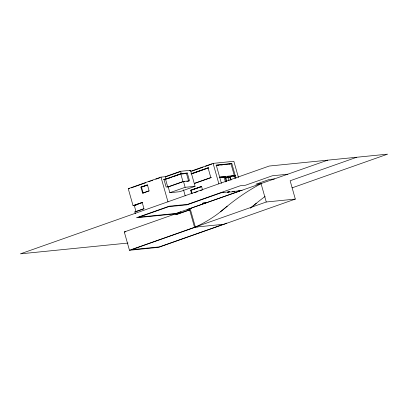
<?xml version="1.0" encoding="UTF-8"?>
<svg xmlns="http://www.w3.org/2000/svg" width="408" height="408" viewBox="0 0 408 408"><rect width="100%" height="100%" fill="white"/><g stroke="black" fill="none" stroke-linecap="round" stroke-linejoin="round"><path stroke-width="0.61" d="M356.755 157.248L290.139 180.759L295.321 199.079L266.266 201.996L261.079 183.677A254.72 217.326 84.3 0 0 227.276 206.193L220.519 211.757A154.316 131.662 84.3 0 1 195.35 227.021L190.164 208.702L191.429 208.575M265.175 196.416A254.72 217.326 84.3 0 0 256.331 203.276L250.548 208.049M220.519 211.757L227.276 206.193M250.543 208.044L256.331 203.276M135.364 205.382L133.039 205.617L128.245 188.669L160.976 177.118L165.316 176.679L180.601 171.289L190.531 170.289L195.065 186.313L179.78 191.704L169.85 192.704L168.193 186.833L166.127 187.042L163.914 179.219L165.98 179.01L181.259 173.614L187.313 173.007L189.526 180.836L183.472 181.443L168.193 186.833M131.228 187.884L145.855 182.723M148.782 181.693L150.537 181.07M151.123 180.866L152.857 180.254M155.754 179.229L159.809 177.801M165.633 176.776L179.653 171.829M140.918 187.139L147.426 184.844L149.114 190.806L142.606 193.106L140.918 187.139L143.177 186.614M147.37 184.997L141.459 187.083L143.147 193.05L149.058 190.964M144.361 186.196L147.319 185.15M189.353 170.707L190.531 170.289M163.7 179.449L165.551 179.265L180.785 173.885L186.43 173.318L188.644 181.142L186.762 181.331M166.877 178.898L171.549 177.245M173.885 176.424L178.561 174.772M190.633 171.304L213.093 163.379L233.861 161.293L238.461 177.562M191.796 171.161L203.026 167.193M205.392 166.362L211.895 164.067M185.553 173.63L187.313 173.007M190.939 173.844L208.054 167.805L210.814 177.567L211.344 177.516L194.815 183.345M191.464 173.793L208.58 167.749M191.398 173.946L208.514 167.907M234.371 175.772L235.202 175.476L231.821 163.521L228.914 164.235M182.417 181.917L167.764 187.088L165.551 179.265M194.29 183.401L210.814 177.567M133.039 205.617L142.734 202.332L134.237 205.326L136.017 211.614L143.947 208.82M169.85 192.704L185.135 187.308L195.065 186.313M138.796 203.857L135.441 205.04L136.624 204.923M139.913 203.459L142.152 202.669M224.094 177.189L224.925 176.894L226.267 181.626M191.643 193.739L190.653 190.245L201.542 186.405L202.531 189.899M190.653 190.245L201.496 186.553M192.28 189.939L198.013 187.915M199.155 187.512L201.45 186.701M225.247 178.01L228.169 177.72L229.832 177.133L230.699 180.193M233.646 176.44L235.309 175.853L235.977 178.22M135.313 213.659L134.819 211.905L143.973 208.672L142.193 202.383M194.509 192.729L197.375 191.719M200.241 190.704L201.96 190.097M228.062 192.204L229.719 191.622L227.45 192.27L232.642 191.745L234.304 191.158L232.152 191.796M295.321 199.079L158.534 247.355L129.474 250.272L124.292 231.953L180.744 212.027L179.857 212.119M327.7 160.166L187.226 209.513M287.88 174.216L272.304 175.782L245.509 185.237L240.317 185.757L187.629 204.352L169.208 206.203L136.471 217.755L175.664 213.823L175.899 214.664L189.613 209.824M189.649 209.972L175.899 214.664M292.041 187.879L387.6 154.153L269.219 166.036L20.4 253.847L128.02 243.046M129.474 250.272L266.266 201.996M195.192 227.241L131.611 249.676L159.462 246.881L223.043 224.446M231.821 163.521L216.245 165.087L219.631 177.041L235.202 175.476M216.041 165.316L230.989 163.817L235.146 178.51M217.076 165.424L218.948 165.235M220.815 165.046L222.681 164.863M225.175 164.608L227.042 164.424M181.478 174.037L183.804 173.803M163.975 179.632L165.123 179.515M219.376 177.276L221.682 177.046M222.834 176.929L225.721 176.639M227.45 176.465L229.179 176.292M230.913 176.118L233.794 175.828M224.925 176.894L219.734 177.414L221.411 183.33M235.309 175.853L230.117 176.373L231.122 179.923M220.958 177.715L223.263 177.48M230.189 176.786L231.341 176.669M184.88 181.524L182.998 181.713L180.785 173.885M229.832 177.133L225.736 177.541L226.777 181.213M128.245 188.669L129.504 188.542M274.482 178.949L269.29 179.469L255.893 184.197L261.079 183.677M142.606 193.106L143.147 193.05M221.325 192.464L223.921 192.204L220.713 192.943L187.017 204.836L168.616 206.683L138.873 217.178L176.098 213.445L239.537 191.056L237.833 191.225L239.491 190.638L242.087 190.378M223.089 192.494L228.281 191.974M233.473 191.454L238.665 190.934M134.237 205.326L135.41 205.209M207.279 202.439L203.806 202.786L202.169 203.368L205.637 203.016M134.819 211.905L135.981 211.788M124.292 231.953L125.552 231.826M195.35 227.021L197.574 226.802L194.56 227.302L189.378 208.983M197.181 226.94L221.534 224.497M223.62 224.385L221.136 224.635L224.405 224.109A154.316 131.662 84.3 0 0 226.613 223.089M228.169 177.72L229.036 180.78M223.992 176.812L225.435 181.922M213.093 163.379L218.892 183.865M191.179 190.194L192.168 193.688M180.601 171.289L181.259 173.614M183.472 181.443L185.135 187.308M183.513 189.812L185.232 195.871M165.316 176.679L165.98 179.01M160.976 177.118L168.004 201.96"/></g></svg>
